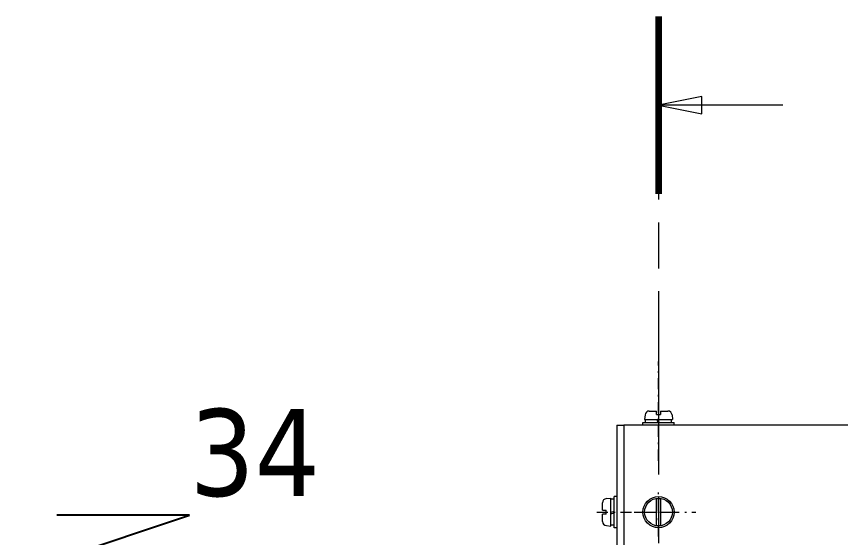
# Model space of a CAD drawing. Header units: millimetres. Extents: x 651 to 8859, y -354 to 894.
# Drawn here: x 2442.56 to 2489.99, y 99.82 to 129.82 of the extents above; entities that cross this region are included whole.
import ezdxf
from ezdxf import colors
from ezdxf.entities.mleader import LeaderData, LeaderLine
from ezdxf.math import Vec2, Vec3

# ---------------------------------------------------------------- set-up
doc = ezdxf.new("R2010")
doc.units = ezdxf.units.MM
doc.linetypes.add('CHAIN', pattern=[0.3543, 0.2362, -0.0295, 0.0591, -0.0295])
doc.linetypes.add('DASHDOT2', pattern=[12.7, 6.35, -3.175, 0, -3.175])
doc.layers.get('0').update_dxf_attribs({"lineweight": 18})
for name, color, linetype, lineweight in [('cienka', 7, 'Continuous', 9), ('Linia przekroju (ISO)', 7, 'CHAIN', 9), ('Widoczne (ISO)', 7, 'Continuous', 18), ('Widoczne wąskie (ISO)', 7, 'Continuous', 9)]:
    doc.layers.add(name, color=color, linetype=linetype, lineweight=lineweight)
doc.styles.get("Standard").update_dxf_attribs({"font": 'tahoma.ttf'})

# ---------------------------------------------------------------- blocks, each defined once
blk = doc.blocks.new('2dTransPrzekrój1')
at = {"layer": 'Linia przekroju (ISO)', "linetype": 'CHAIN', "ltscale": 44.644375}
blk.add_line((717.897, 650.918), (717.897, 545.796), dxfattribs=at)
at = {"layer": 'Linia przekroju (ISO)', "linetype": 'Continuous', "lineweight": 140}
blk.add_line((717.897, 650.918), (717.897, 640.701), dxfattribs=at)
at = {"layer": 'Linia przekroju (ISO)', "linetype": 'Continuous'}
for p, q in [((720.397, 646.31), (717.897, 645.81)), ((720.397, 645.31), (720.397, 646.31)), ((720.397, 645.81), (717.897, 645.81)), ((717.897, 645.81), (720.397, 645.31)), ((725.045, 645.81), (720.397, 645.81))]:
    blk.add_line(p, q, dxfattribs=at)
at = {"layer": 'Linia przekroju (ISO)', "linetype": 'Continuous', "flags": 128}
blk.add_lwpolyline([(720.397, 646.31), (717.897, 645.81), (720.397, 645.31), (720.397, 646.31)], dxfattribs=at)
at = {"layer": 'Linia przekroju (ISO)'}
blk.add_solid([(720.397, 646.31), (717.897, 645.81), (720.397, 645.31), (720.397, 646.31)], dxfattribs=at)
blk = doc.blocks.new('*U164')
at = {"layer": 'Widoczne wąskie (ISO)', "color": 0, "linetype": 'DASHDOT2', "ltscale": 0.1, "transparency": 16777216}
blk.add_line((-3.58, 0), (2.123, 0), dxfattribs=at)
blk = doc.blocks.new('_Dot')
at = {"color": 0, "linetype": 'ByBlock', "lineweight": -2}
blk.add_line((-0.5, 0), (-1, 0), dxfattribs=at)
at = {"color": 0, "linetype": 'ByBlock', "const_width": 0.5}
blk.add_lwpolyline([(-0.25, 0, 1), (0.25, 0, 1)], format="xyb", close=True, dxfattribs=at)
blk = doc.blocks.new('*U721')
at = {"layer": 'Widoczne wąskie (ISO)', "color": 0, "linetype": 'DASHDOT2', "ltscale": 0.1, "transparency": 16777216}
for p, q in [((0, 0.08164), (0, 1.4082)), ((-1.4082, 0), (-0.08164, 0)), ((0.08164, 0), (1.4082, 0)), ((0, -1.4082), (0, -0.08164))]:
    blk.add_line(p, q, dxfattribs=at)
at = {"layer": 'Widoczne wąskie (ISO)', "color": 0, "linetype": 'Continuous', "ltscale": 0.1, "transparency": 16777216}
for p, q in [((-0.04082, 0), (0.04082, 0)), ((0, -0.04082), (0, 0.04082))]:
    blk.add_line(p, q, dxfattribs=at)
blk = doc.blocks.new('*U827')
at = {"layer": 'Widoczne wąskie (ISO)', "color": 0, "linetype": 'DASHDOT2', "ltscale": 0.1, "transparency": 16777216}
blk.add_line((0, -3.58), (0, 2.123), dxfattribs=at)

msp = doc.modelspace()

# ---------------------------------------------------------------- linework, layer by layer
at = {"layer": 'Widoczne (ISO)'}
for p, q in [((2478.735, 106.882), (2478.712, 106.621)), ((2478.974, 107.101), (2479.392, 107.101)), ((2479.392, 106.901), (2479.392, 107.101)), ((2479.392, 106.901), (2479.632, 106.901)), ((2479.632, 107.101), (2479.632, 106.901)), ((2479.632, 107.101), (2480.05, 107.101)), ((2480.289, 106.882), (2480.312, 106.621)), ((2477.112, 106.281), (2477.112, 60.521)), ((2477.112, 106.281), (2477.512, 106.281)), ((2477.512, 106.281), (2477.512, 60.521)), ((2561.512, 106.281), (2477.512, 106.281)), ((2478.612, 106.441), (2480.412, 106.441)), ((2478.612, 106.281), (2478.612, 106.441)), ((2478.712, 106.621), (2480.312, 106.621)), ((2478.757, 106.441), (2478.757, 106.621)), ((2479.41, 106.621), (2479.476, 106.441)), ((2479.548, 106.441), (2479.482, 106.621)), ((2480.267, 106.441), (2480.267, 106.621)), ((2480.412, 106.281), (2480.412, 106.441)), ((2476.511, 102.058), (2476.772, 102.081)), ((2476.772, 100.481), (2476.772, 102.081)), ((2476.952, 102.036), (2476.772, 102.036)), ((2476.952, 100.381), (2476.952, 102.181)), ((2477.112, 102.181), (2476.952, 102.181)), ((2479.392, 101.805), (2479.392, 102.046)), ((2479.632, 102.046), (2479.632, 101.805)), ((2476.292, 101.401), (2476.292, 101.819)), ((2479.392, 100.756), (2479.392, 101.805)), ((2479.632, 101.805), (2479.632, 100.756)), ((2476.292, 101.401), (2476.492, 101.401)), ((2476.492, 101.161), (2476.292, 101.161)), ((2476.292, 100.743), (2476.292, 101.161)), ((2476.492, 101.161), (2476.492, 101.401)), ((2476.952, 101.317), (2476.772, 101.251)), ((2476.772, 101.179), (2476.952, 101.245)), ((2479.392, 100.515), (2479.392, 100.756)), ((2479.632, 100.756), (2479.632, 100.515)), ((2476.511, 100.503), (2476.772, 100.481)), ((2476.952, 100.526), (2476.772, 100.526)), ((2477.112, 100.381), (2476.952, 100.381))]:
    msp.add_line(p, q, dxfattribs=at)
for radius in [0.9, 0.8]:
    msp.add_circle((2479.512, 101.281), radius, dxfattribs=at)
for centre, radius, start, end in [((2478.974, 106.861), 0.24, 90, 175), ((2480.05, 106.861), 0.24, 5, 90), ((2476.532, 101.819), 0.24, 95, 180), ((2479.512, 101.281), 0.775, 81.0894, 98.9106), ((2476.532, 100.743), 0.24, 180, 265), ((2479.512, 101.281), 0.775, 261.0894, 278.9106)]:
    msp.add_arc(centre, radius, start, end, dxfattribs=at)

# ---------------------------------------------------------------- block references
at = {"layer": 'Linia przekroju (ISO)'}
msp.add_blockref('2dTransPrzekrój1', (1761.615, -521.1), dxfattribs=at)
at = {"layer": 'Widoczne wąskie (ISO)', "linetype": 'DASHDOT2', "ltscale": 0.1}
for name, p in [('*U827', (2479.512, 107.823)), ('*U721', (2479.512, 101.281)), ('*U164', (2479.537, 101.281))]:
    msp.add_blockref(name, p, dxfattribs=at)

# ---------------------------------------------------------------- leaders
at = {"layer": 'cienka'}
ml = msp.add_multileader_mtext('Standard', dxfattribs=at)
ml.set_content('34', color=256)
ml.set_leader_properties()
ml.set_arrow_properties(name='DOT')
ml.build(insert=Vec2(0, 0))
ml.multileader.update_dxf_attribs({"has_dogleg": 0, "text_left_attachment_type": 5, "text_right_attachment_type": 6, "text_top_attachment_type": 10, "dogleg_length": 0, "arrow_head_size": 1})
ctx = ml.context
ctx.base_point, ctx.char_height, ctx.arrow_head_size, ctx.landing_gap_size, ctx.plane_origin = Vec3(2452.526, 101.114), 5, 1, 0, Vec3(2454.027, 73.511)
ctx.left_attachment, ctx.right_attachment, ctx.bottom_attachment = 5, 6, 10
notes = []
notes.append((ctx, [(1, (1, 1, 0), (2452.526, 101.114), (1, 0), 0, [(0, [(2396.985, 82.593)], 0, [])])]))
ctx.mtext.insert, ctx.mtext.flow_direction = Vec3(2452.526, 107.218), 5
for ctx, leaders in notes:
    for number, flags, end, landing, length, lines in leaders:
        leader = LeaderData()
        leader.index, (leader.has_last_leader_line, leader.has_dogleg_vector, leader.attachment_direction) = number, flags
        leader.last_leader_point, leader.dogleg_vector, leader.dogleg_length = Vec3(end), Vec3(landing), length
        for number, points, colour, breaks in lines:
            line = LeaderLine()
            line.index, line.vertices, line.color, line.breaks = number, Vec3.list(points), colors.encode_raw_color(colour), breaks
            leader.lines.append(line)
        ctx.leaders.append(leader)

doc.saveas('drawing.dxf')
